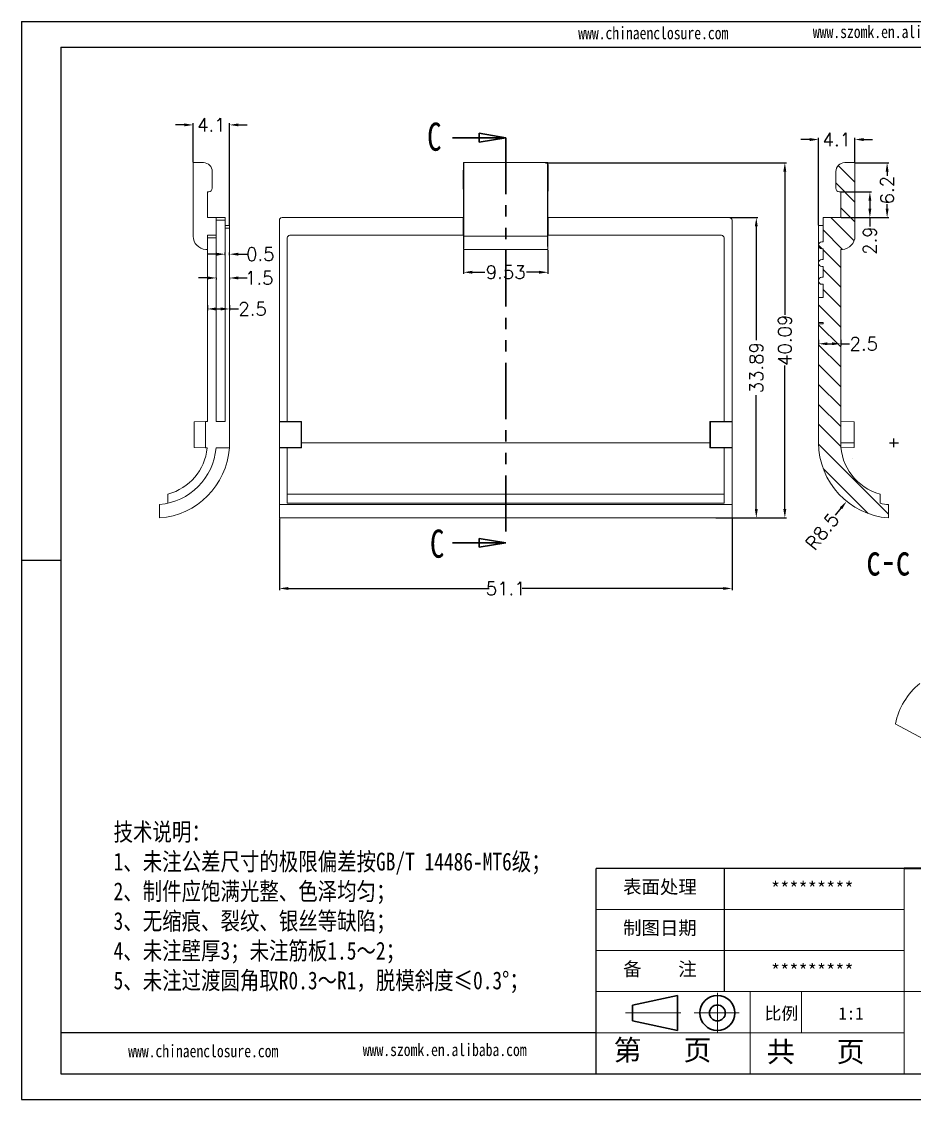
# Model space of a CAD drawing. Header units: inches. Extents: x 1568 to 2997, y 532 to 848.
# Drawn here: x 2644.4 to 2745.2, y 531.8 to 653.4 of the extents above; entities that cross this region are included whole.
import ezdxf

# ---------------------------------------------------------------- set-up
doc = ezdxf.new("R2010")
doc.units = ezdxf.units.IN
doc.linetypes.add('CENTER2', pattern=[28.575, 19.05, -3.175, 3.175, -3.175])
doc.linetypes.add('PHANTOM', pattern=[12.7, 6.35, -1.27, 1.27, -1.27, 1.27, -1.27])
doc.layers.add('文字', color=81, linetype='Continuous')
for name, color, linetype, lineweight in [('粗实线', 7, 'Continuous', 30), ('细实线', 3, 'Continuous', 9), ('细点划线', 2, 'CENTER2', 9)]:
    doc.layers.add(name, color=color, linetype=linetype, lineweight=lineweight)
doc.styles.add('SLDTEXTSTYLE0', font='TXT', dxfattribs={"width": 0.75})
doc.styles.add('SLDTEXTSTYLE3', font='TXT', dxfattribs={"width": 0.7})
doc.styles.get("Standard").update_dxf_attribs({"font": 'txt', "bigfont": 'gbcbig.shx'})
doc.styles.add('宋体', font='', dxfattribs={"width": 0.8, "height": 3.5})
doc.styles.get('宋体').set_extended_font_data('SimSun')
doc.dimstyles.new('1.5', dxfattribs={"dimtxt": 1.5, "dimasz": 1, "dimexe": 0.18, "dimexo": 0.0625, "dimgap": 0.1, "dimtad": 0, "dimzin": 12, "dimdsep": 46, "dimtxsty": 'Standard', "dimcen": 0.5, "dimclrd": 3, "dimclre": 3, "dimadec": 0, "dimazin": 0, "dimtfac": 1, "dimtofl": 0, "dimtmove": 0, "dimatfit": 3, "dimfxl": 1, "dimtolj": 1, "dimtzin": 0, "dimarcsym": 0})

# ---------------------------------------------------------------- blocks, each defined once
blk = doc.blocks.new('_CLOSED')
at = {"color": 0, "linetype": 'ByBlock', "lineweight": -2}
for p, q in [((-1, 0.166667), (0, 0)), ((-1, 0.166667), (-1, -0.166667)), ((0, 0), (-1, -0.166667)), ((0, 0), (-1, 0))]:
    blk.add_line(p, q, dxfattribs=at)
blk = doc.blocks.new('*D93')
at = {"color": 3, "lineweight": -2}
for p, q in [((2673.52, 597.34), (2673.52, 589.26)), ((2724.62, 597.34), (2724.62, 589.26)), ((2674.52, 589.44), (2697.22, 589.44)), ((2723.62, 589.44), (2700.92, 589.44))]:
    blk.add_line(p, q, dxfattribs=at)
at = {"color": 3}
for points in [[(2674.52, 589.6), (2674.52, 589.27), (2673.52, 589.44)], [(2723.62, 589.6), (2723.62, 589.27), (2724.62, 589.44)]]:
    blk.add_solid(points, dxfattribs=at)
at = {"layer": 'Defpoints', "color": 0}
for p in [(2673.52, 597.4), (2724.62, 597.4), (2724.62, 589.44)]:
    blk.add_point(p, dxfattribs=at)
at = {"color": 0, "insert": (2699.07, 589.44), "char_height": 1.5, "attachment_point": 5}
blk.add_mtext('\\A1;51.1', dxfattribs=at)
blk = doc.blocks.new('*D94')
at = {"color": 3, "lineweight": -2}
for p, q in [((2694.31, 627.63), (2694.31, 624.94)), ((2703.84, 627.63), (2703.84, 624.94)), ((2695.31, 625.12), (2696.72, 625.12)), ((2702.84, 625.12), (2701.42, 625.12))]:
    blk.add_line(p, q, dxfattribs=at)
at = {"color": 3}
for points in [[(2695.31, 625.29), (2695.31, 624.96), (2694.31, 625.12)], [(2702.84, 625.29), (2702.84, 624.96), (2703.84, 625.12)]]:
    blk.add_solid(points, dxfattribs=at)
at = {"layer": 'Defpoints', "color": 0}
for p in [(2694.31, 627.69), (2703.84, 627.69), (2703.84, 625.12)]:
    blk.add_point(p, dxfattribs=at)
at = {"color": 0, "insert": (2699.07, 625.12), "char_height": 1.5, "attachment_point": 5}
blk.add_mtext('\\A1;9.53', dxfattribs=at)
blk = doc.blocks.new('*D95')
at = {"color": 3, "lineweight": -2}
for p, q in [((2724.38, 631.29), (2727.54, 631.29)), ((2727.36, 630.29), (2727.36, 617.45)), ((2727.36, 598.4), (2727.36, 611.25)), ((2724.38, 597.4), (2727.54, 597.4))]:
    blk.add_line(p, q, dxfattribs=at)
at = {"color": 3}
for points in [[(2727.19, 630.29), (2727.52, 630.29), (2727.36, 631.29)], [(2727.19, 598.4), (2727.52, 598.4), (2727.36, 597.4)]]:
    blk.add_solid(points, dxfattribs=at)
at = {"layer": 'Defpoints', "color": 0}
for p in [(2724.32, 631.29), (2724.32, 597.4), (2727.36, 597.4)]:
    blk.add_point(p, dxfattribs=at)
at = {"color": 0, "insert": (2727.36, 614.35), "char_height": 1.5, "attachment_point": 5, "rotation": 90}
blk.add_mtext('\\A1;33.89', dxfattribs=at)
blk = doc.blocks.new('*D96')
at = {"color": 3, "lineweight": -2}
for p, q in [((2703.57, 637.49), (2730.76, 637.49)), ((2730.58, 636.49), (2730.58, 620.3)), ((2730.58, 598.4), (2730.58, 614.6)), ((2722.79, 597.4), (2730.76, 597.4))]:
    blk.add_line(p, q, dxfattribs=at)
at = {"color": 3}
for points in [[(2730.41, 636.49), (2730.74, 636.49), (2730.58, 637.49)], [(2730.41, 598.4), (2730.74, 598.4), (2730.58, 597.4)]]:
    blk.add_solid(points, dxfattribs=at)
at = {"layer": 'Defpoints', "color": 0}
for p in [(2703.5, 637.49), (2730.58, 637.49), (2722.73, 597.4)]:
    blk.add_point(p, dxfattribs=at)
at = {"color": 0, "insert": (2730.58, 617.45), "char_height": 1.5, "attachment_point": 5, "rotation": 90}
blk.add_mtext('\\A1;40.09', dxfattribs=at)
blk = doc.blocks.new('*D98')
at = {"color": 3, "lineweight": -2}
for p, q in [((2742.39, 605.88), (2743.39, 605.88)), ((2742.89, 605.38), (2742.89, 606.38)), ((2736.29, 597.71), (2736.92, 598.49))]:
    blk.add_line(p, q, dxfattribs=at)
at = {"color": 3}
blk.add_solid([(2736.79, 598.6), (2737.05, 598.39), (2737.55, 599.27)], dxfattribs=at)
at = {"layer": 'Defpoints', "color": 0}
for p in [(2742.89, 605.88), (2737.55, 599.27)]:
    blk.add_point(p, dxfattribs=at)
at = {"color": 0, "insert": (2734.81, 595.88), "char_height": 1.5, "attachment_point": 5, "rotation": 51.0531}
blk.add_mtext('\\A1;R8.5', dxfattribs=at)
blk = doc.blocks.new('*D99')
at = {"color": 3, "lineweight": -2}
for p, q in [((2662.8, 641.75), (2661.8, 641.75)), ((2663.8, 637.55), (2663.8, 641.93)), ((2667.9, 630.45), (2667.9, 641.93)), ((2668.9, 641.75), (2669.9, 641.75))]:
    blk.add_line(p, q, dxfattribs=at)
at = {"color": 3}
for points in [[(2662.8, 641.92), (2662.8, 641.59), (2663.8, 641.75)], [(2668.9, 641.92), (2668.9, 641.59), (2667.9, 641.75)]]:
    blk.add_solid(points, dxfattribs=at)
at = {"layer": 'Defpoints', "color": 0}
for p in [(2667.9, 641.75), (2663.8, 637.49), (2667.9, 630.39)]:
    blk.add_point(p, dxfattribs=at)
at = {"color": 0, "insert": (2665.85, 641.75), "char_height": 1.5, "attachment_point": 5}
blk.add_mtext('\\A1;4.1', dxfattribs=at)
blk = doc.blocks.new('*D100')
at = {"color": 3, "lineweight": -2}
for p, q in [((2666.4, 627.16), (2665.4, 627.16)), ((2667.4, 627.04), (2667.4, 627.34)), ((2667.9, 627.04), (2667.9, 627.34)), ((2668.9, 627.16), (2669.9, 627.16))]:
    blk.add_line(p, q, dxfattribs=at)
at = {"color": 3}
for points in [[(2666.4, 627.33), (2666.4, 626.99), (2667.4, 627.16)], [(2668.9, 627.33), (2668.9, 626.99), (2667.9, 627.16)]]:
    blk.add_solid(points, dxfattribs=at)
at = {"layer": 'Defpoints', "color": 0}
for p in [(2667.4, 626.97), (2667.9, 627.16), (2667.9, 626.97)]:
    blk.add_point(p, dxfattribs=at)
at = {"color": 0, "insert": (2671.37, 627.16), "char_height": 1.5, "attachment_point": 5}
blk.add_mtext('\\A1;0.5', dxfattribs=at)
blk = doc.blocks.new('*D101')
at = {"color": 3, "lineweight": -2}
for p, q in [((2665.4, 624.48), (2664.4, 624.48)), ((2666.4, 624.51), (2666.4, 624.3)), ((2667.9, 624.51), (2667.9, 624.3)), ((2668.9, 624.48), (2669.9, 624.48))]:
    blk.add_line(p, q, dxfattribs=at)
at = {"color": 3}
for points in [[(2665.4, 624.65), (2665.4, 624.31), (2666.4, 624.48)], [(2668.9, 624.65), (2668.9, 624.31), (2667.9, 624.48)]]:
    blk.add_solid(points, dxfattribs=at)
at = {"layer": 'Defpoints', "color": 0}
for p in [(2666.4, 624.57), (2667.9, 624.57), (2667.9, 624.48)]:
    blk.add_point(p, dxfattribs=at)
at = {"color": 0, "insert": (2671.25, 624.48), "char_height": 1.5, "attachment_point": 5}
blk.add_mtext('\\A1;1.5', dxfattribs=at)
blk = doc.blocks.new('*D102')
at = {"color": 3, "lineweight": -2}
for p, q in [((2665.4, 621.42), (2665.4, 620.8)), ((2666.4, 620.98), (2666.9, 620.98)), ((2667.9, 621.42), (2667.9, 620.8)), ((2667.9, 620.98), (2668.9, 620.98))]:
    blk.add_line(p, q, dxfattribs=at)
at = {"color": 3}
for points in [[(2666.4, 621.15), (2666.4, 620.81), (2665.4, 620.98)], [(2666.9, 621.15), (2666.9, 620.81), (2667.9, 620.98)]]:
    blk.add_solid(points, dxfattribs=at)
at = {"layer": 'Defpoints', "color": 0}
for p in [(2665.4, 621.48), (2667.9, 621.48), (2667.9, 620.98)]:
    blk.add_point(p, dxfattribs=at)
at = {"color": 0, "insert": (2670.5, 620.98), "char_height": 1.5, "attachment_point": 5}
blk.add_mtext('\\A1;2.5', dxfattribs=at)
blk = doc.blocks.new('*D103')
at = {"color": 3, "lineweight": -2}
for p, q in [((2733.39, 640.1), (2732.39, 640.1)), ((2734.39, 630.45), (2734.39, 640.28)), ((2738.49, 637.55), (2738.49, 640.28)), ((2739.49, 640.1), (2740.49, 640.1))]:
    blk.add_line(p, q, dxfattribs=at)
at = {"color": 3}
for points in [[(2733.39, 640.27), (2733.39, 639.93), (2734.39, 640.1)], [(2739.49, 640.27), (2739.49, 639.93), (2738.49, 640.1)]]:
    blk.add_solid(points, dxfattribs=at)
at = {"layer": 'Defpoints', "color": 0}
for p in [(2738.49, 640.1), (2738.49, 637.49), (2734.39, 630.39)]:
    blk.add_point(p, dxfattribs=at)
at = {"color": 0, "insert": (2736.44, 640.1), "char_height": 1.5, "attachment_point": 5}
blk.add_mtext('\\A1;4.1', dxfattribs=at)
blk = doc.blocks.new('*D104')
at = {"color": 3, "lineweight": -2}
for p, q in [((2734.39, 617.5), (2734.39, 616.87)), ((2735.39, 617.05), (2735.89, 617.05)), ((2736.89, 617.5), (2736.89, 616.87)), ((2736.89, 617.05), (2737.89, 617.05))]:
    blk.add_line(p, q, dxfattribs=at)
at = {"color": 3}
for points in [[(2735.39, 617.22), (2735.39, 616.89), (2734.39, 617.05)], [(2735.89, 617.22), (2735.89, 616.89), (2736.89, 617.05)]]:
    blk.add_solid(points, dxfattribs=at)
at = {"layer": 'Defpoints', "color": 0}
for p in [(2734.39, 617.57), (2736.89, 617.57), (2736.89, 617.05)]:
    blk.add_point(p, dxfattribs=at)
at = {"color": 0, "insert": (2739.49, 617.05), "char_height": 1.5, "attachment_point": 5}
blk.add_mtext('\\A1;2.5', dxfattribs=at)
blk = doc.blocks.new('*D105')
at = {"color": 3, "lineweight": -2}
for p, q in [((2736.95, 634.19), (2740.36, 634.19)), ((2740.18, 633.19), (2740.18, 632.29)), ((2736.95, 631.29), (2740.36, 631.29)), ((2740.18, 631.29), (2740.18, 630.29))]:
    blk.add_line(p, q, dxfattribs=at)
at = {"color": 3}
for points in [[(2740.01, 633.19), (2740.34, 633.19), (2740.18, 634.19)], [(2740.01, 632.29), (2740.34, 632.29), (2740.18, 631.29)]]:
    blk.add_solid(points, dxfattribs=at)
at = {"layer": 'Defpoints', "color": 0}
for p in [(2736.89, 634.19), (2736.89, 631.29), (2740.18, 631.29)]:
    blk.add_point(p, dxfattribs=at)
at = {"color": 0, "insert": (2740.18, 628.69), "char_height": 1.5, "attachment_point": 5, "rotation": 90}
blk.add_mtext('\\A1;2.9', dxfattribs=at)
blk = doc.blocks.new('*D106')
at = {"color": 3, "lineweight": -2}
for p, q in [((2738.55, 637.49), (2742.3, 637.49)), ((2742.12, 636.49), (2742.12, 635.99)), ((2742.12, 632.29), (2742.12, 632.79)), ((2736.95, 631.29), (2742.3, 631.29))]:
    blk.add_line(p, q, dxfattribs=at)
at = {"color": 3}
for points in [[(2741.96, 636.49), (2742.29, 636.49), (2742.12, 637.49)], [(2741.96, 632.29), (2742.29, 632.29), (2742.12, 631.29)]]:
    blk.add_solid(points, dxfattribs=at)
at = {"layer": 'Defpoints', "color": 0}
for p in [(2738.49, 637.49), (2742.12, 637.49), (2736.89, 631.29)]:
    blk.add_point(p, dxfattribs=at)
at = {"color": 0, "insert": (2742.12, 634.39), "char_height": 1.5, "attachment_point": 5, "rotation": 90}
blk.add_mtext('\\A1;6.2', dxfattribs=at)

msp = doc.modelspace()

# ---------------------------------------------------------------- hatches: boundary and pattern name
at = {"linetype": 'Continuous', "lineweight": 0}
h = msp.add_hatch(dxfattribs=at)
h.set_pattern_fill('ANSI31', color=4, scale=0.5, angle=90, style=0)
h.set_pattern_definition([(135, (3311.168, -2099.382), (-1.122532, -1.122532), [])])
edge = h.paths.add_edge_path(flags=0)
edge.add_line((2734.39, 622.26), (2734.39, 619.46))
edge.add_line((2734.39, 619.46), (2734.89, 619.46))
edge.add_line((2734.89, 619.46), (2734.89, 619.292))
edge.add_line((2734.89, 619.292), (2734.39, 619.292))
edge.add_line((2734.39, 619.292), (2734.39, 605.879))
edge.add_arc((2742.89, 605.879), 8.5, 180, 265.95223)
edge.add_line((2742.29, 597.4), (2742.29, 598.904))
edge.add_arc((2742.89, 605.879), 7, 257.20705, 265.0829, ccw=False)
edge.add_line((2741.34, 599.052), (2741.34, 600.082))
edge.add_arc((2742.89, 605.879), 6, 180, 255.02881, ccw=False)
edge.add_line((2736.89, 605.879), (2736.89, 627.692))
edge.add_line((2736.89, 627.692), (2737.068, 627.701))
edge.add_arc((2736.99, 629.199), 1.5, 273, 360)
edge.add_line((2738.49, 629.199), (2738.49, 637.492))
edge.add_line((2738.49, 637.492), (2737.34, 637.492))
edge.add_arc((2737.34, 636.492), 1, 90, 180)
edge.add_line((2736.34, 636.492), (2736.34, 634.597))
edge.add_arc((2736.74, 634.597), 0.4, 180, 268)
edge.add_line((2736.726, 634.197), (2736.89, 634.192))
edge.add_line((2736.89, 634.192), (2736.89, 631.292))
edge.add_line((2736.89, 631.292), (2734.89, 631.292))
edge.add_line((2734.89, 631.292), (2734.89, 628.56))
edge.add_line((2734.89, 628.56), (2734.763, 628.557))
edge.add_arc((2734.77, 628.177), 0.38, 91, 180)
edge.add_line((2734.39, 628.177), (2734.39, 628.142))
edge.add_arc((2734.77, 628.142), 0.38, 180, 269)
edge.add_line((2734.763, 627.762), (2734.89, 627.76))
edge.add_line((2734.89, 627.76), (2734.89, 626.56))
edge.add_line((2734.89, 626.56), (2734.763, 626.557))
edge.add_arc((2734.77, 626.177), 0.38, 91, 180)
edge.add_line((2734.39, 626.177), (2734.39, 626.142))
edge.add_arc((2734.77, 626.142), 0.38, 180, 269)
edge.add_line((2734.763, 625.762), (2734.89, 625.76))
edge.add_line((2734.89, 625.76), (2734.89, 624.56))
edge.add_line((2734.89, 624.56), (2734.763, 624.557))
edge.add_arc((2734.77, 624.177), 0.38, 91, 180)
edge.add_line((2734.39, 624.177), (2734.39, 624.142))
edge.add_arc((2734.77, 624.142), 0.38, 180, 269)
edge.add_line((2734.763, 623.762), (2734.89, 623.76))
edge.add_line((2734.89, 623.76), (2734.89, 622.26))
edge.add_line((2734.89, 622.26), (2734.39, 622.26))

# ---------------------------------------------------------------- linework, layer by layer
for p, q in [((2644.421, 653.416), (2816.463, 653.416)), ((2644.421, 653.416), (2644.421, 531.77)), ((2648.873, 650.52), (2813.567, 650.52)), ((2648.873, 650.52), (2648.873, 534.666)), ((2648.873, 592.593), (2644.421, 592.593)), ((2644.421, 588.087), (2644.421, 531.77)), ((2744.055, 557.837), (2709.299, 557.837)), ((2709.299, 534.666), (2709.299, 557.837)), ((2723.781, 543.934), (2723.781, 557.837)), ((2709.299, 539.3), (2648.873, 539.3)), ((2648.873, 534.666), (2813.567, 534.666)), ((2644.421, 531.77), (2816.463, 531.77)), ((2644.421, 531.77), (2724.07, 531.77))]:
    msp.add_line(p, q)
at = {"color": 7, "linetype": 'Continuous', "lineweight": 30}
for p, q in [((2693.071, 640.303), (2699.071, 640.303)), ((2693.071, 594.589), (2699.071, 594.589))]:
    msp.add_line(p, q, dxfattribs=at)
at = {"color": 1, "linetype": 'PHANTOM', "lineweight": 30}
msp.add_line((2699.071, 640.303), (2699.071, 594.589), dxfattribs=at)
at = {"color": 7, "linetype": 'Continuous', "lineweight": 15}
for p, q in [((2663.796, 629.199), (2663.796, 637.492)), ((2664.946, 637.492), (2663.796, 637.492)), ((2694.362, 637.492), (2694.322, 637.492)), ((2694.362, 637.492), (2694.362, 629.199)), ((2703.781, 637.492), (2694.362, 637.492)), ((2703.781, 629.199), (2703.781, 637.492)), ((2703.821, 637.492), (2703.781, 637.492)), ((2738.49, 637.492), (2737.34, 637.492)), ((2738.49, 629.199), (2738.49, 637.492)), ((2665.946, 634.597), (2665.946, 636.492)), ((2694.287, 636.492), (2694.287, 634.597)), ((2703.856, 634.597), (2703.856, 636.492)), ((2736.34, 634.597), (2736.34, 636.492)), ((2665.56, 634.197), (2665.396, 634.192)), ((2665.396, 631.292), (2665.396, 634.192)), ((2694.306, 634.192), (2694.301, 634.197)), ((2694.306, 634.192), (2694.306, 631.292)), ((2703.842, 634.197), (2703.837, 634.192)), ((2703.837, 631.292), (2703.837, 634.192)), ((2736.726, 634.197), (2736.89, 634.192)), ((2736.89, 631.292), (2736.89, 634.192)), ((2666.396, 631.292), (2665.396, 631.292)), ((2667.396, 631.292), (2666.396, 631.292)), ((2666.396, 630.992), (2666.396, 631.292)), ((2666.396, 608.292), (2666.396, 630.992)), ((2666.396, 630.992), (2667.396, 630.992)), ((2667.396, 630.992), (2667.396, 631.292)), ((2667.396, 608.292), (2667.396, 630.992)), ((2667.896, 630.392), (2667.396, 630.392)), ((2667.896, 630.092), (2667.896, 630.392)), ((2673.521, 630.992), (2673.521, 608.292)), ((2694.271, 631.292), (2673.821, 631.292)), ((2694.271, 629.292), (2694.271, 631.292)), ((2694.306, 631.292), (2694.271, 631.292)), ((2703.871, 631.292), (2703.837, 631.292)), ((2703.871, 631.292), (2703.871, 629.292)), ((2724.321, 631.292), (2703.871, 631.292)), ((2724.621, 608.292), (2724.621, 630.992)), ((2734.39, 630.392), (2734.89, 630.392)), ((2734.39, 630.392), (2734.39, 628.177)), ((2736.89, 631.292), (2734.89, 631.292)), ((2734.89, 628.56), (2734.89, 631.292)), ((2665.396, 629.292), (2666.396, 629.292)), ((2665.396, 628.992), (2665.396, 629.292)), ((2665.396, 608.292), (2665.396, 628.992)), ((2665.396, 628.992), (2666.396, 628.992)), ((2667.896, 630.092), (2667.396, 630.092)), ((2667.896, 605.879), (2667.896, 630.092)), ((2674.421, 628.992), (2674.421, 608.292)), ((2694.306, 629.292), (2674.721, 629.292)), ((2694.306, 629.292), (2694.306, 627.692)), ((2703.781, 629.199), (2694.362, 629.199)), ((2703.837, 627.692), (2703.837, 629.292)), ((2723.421, 629.292), (2703.837, 629.292)), ((2723.721, 608.292), (2723.721, 628.992)), ((2665.217, 627.701), (2665.396, 627.692)), ((2694.306, 627.692), (2694.313, 627.701)), ((2703.83, 627.701), (2694.313, 627.701)), ((2703.83, 627.701), (2703.837, 627.692)), ((2734.39, 628.142), (2734.39, 628.177)), ((2734.39, 628.142), (2734.39, 626.177)), ((2734.89, 628.56), (2734.763, 628.557)), ((2734.763, 627.762), (2734.89, 627.76)), ((2734.89, 626.56), (2734.89, 627.76)), ((2736.89, 627.692), (2737.068, 627.701)), ((2703.837, 627.692), (2694.306, 627.692)), ((2734.89, 626.56), (2734.763, 626.557)), ((2736.89, 605.879), (2736.89, 627.692)), ((2734.39, 626.142), (2734.39, 626.177)), ((2734.39, 626.142), (2734.39, 624.177)), ((2734.763, 625.762), (2734.89, 625.76)), ((2734.89, 624.56), (2734.89, 625.76)), ((2734.39, 624.142), (2734.39, 624.177)), ((2734.39, 624.142), (2734.39, 622.26)), ((2734.89, 624.56), (2734.763, 624.557)), ((2734.763, 623.762), (2734.89, 623.76)), ((2734.89, 622.26), (2734.89, 623.76)), ((2734.89, 622.26), (2734.39, 622.26)), ((2734.39, 619.46), (2734.39, 622.26)), ((2734.39, 619.46), (2734.89, 619.46)), ((2734.39, 619.46), (2734.39, 619.292)), ((2734.39, 605.879), (2734.39, 619.292)), ((2734.39, 619.292), (2734.89, 619.292)), ((2734.89, 619.292), (2734.89, 619.46)), ((2665.196, 608.285), (2663.896, 608.239)), ((2663.896, 605.343), (2663.896, 608.239)), ((2665.196, 608.285), (2665.396, 608.292)), ((2665.196, 605.298), (2665.196, 608.285)), ((2667.396, 608.292), (2666.396, 608.292)), ((2674.421, 608.292), (2673.521, 608.292)), ((2673.521, 608.239), (2673.521, 608.285)), ((2674.421, 608.285), (2673.521, 608.285)), ((2675.969, 608.239), (2673.521, 608.239)), ((2673.521, 608.239), (2673.521, 605.343)), ((2676.021, 608.292), (2674.421, 608.292)), ((2674.421, 608.292), (2674.421, 608.285)), ((2675.969, 608.239), (2676.021, 608.292)), ((2675.969, 608.239), (2675.969, 605.879)), ((2676.021, 608.292), (2676.021, 605.879)), ((2722.121, 608.292), (2722.174, 608.239)), ((2723.721, 608.292), (2722.121, 608.292)), ((2722.121, 605.879), (2722.121, 608.292)), ((2724.621, 608.239), (2722.174, 608.239)), ((2722.174, 605.879), (2722.174, 608.239)), ((2723.721, 608.285), (2723.721, 608.292)), ((2723.721, 608.292), (2724.621, 608.292)), ((2724.621, 608.285), (2723.721, 608.285)), ((2724.621, 608.285), (2724.621, 608.239)), ((2724.621, 605.343), (2724.621, 608.239)), ((2736.89, 608.292), (2738.39, 608.239)), ((2738.39, 605.879), (2738.39, 608.239)), ((2675.969, 605.879), (2676.021, 605.879)), ((2676.021, 605.292), (2676.021, 605.879)), ((2676.021, 605.879), (2722.121, 605.879)), ((2722.121, 605.879), (2722.121, 605.292)), ((2722.121, 605.879), (2722.174, 605.879)), ((2736.89, 605.879), (2738.39, 605.879)), ((2663.896, 605.343), (2665.196, 605.298)), ((2665.367, 605.292), (2665.196, 605.298)), ((2667.875, 605.292), (2666.371, 605.292)), ((2673.521, 605.343), (2675.97, 605.343)), ((2673.521, 605.298), (2673.521, 605.343)), ((2673.521, 605.298), (2674.421, 605.298)), ((2673.521, 605.292), (2674.421, 605.292)), ((2673.521, 598.904), (2673.521, 605.292)), ((2674.421, 605.298), (2674.421, 605.292)), ((2674.421, 605.292), (2676.021, 605.292)), ((2674.421, 600.082), (2674.421, 605.292)), ((2722.121, 605.292), (2723.721, 605.292)), ((2722.173, 605.343), (2724.621, 605.343)), ((2723.721, 605.298), (2724.621, 605.298)), ((2723.721, 605.292), (2723.721, 605.298)), ((2723.721, 605.292), (2724.621, 605.292)), ((2723.721, 605.292), (2723.721, 600.082)), ((2724.621, 605.343), (2724.621, 605.298)), ((2724.621, 605.292), (2724.621, 598.904)), ((2738.39, 605.343), (2736.919, 605.292)), ((2660.946, 599.052), (2660.946, 600.082)), ((2674.421, 599.052), (2674.421, 600.082)), ((2723.721, 600.082), (2674.421, 600.082)), ((2723.721, 599.052), (2723.721, 600.082)), ((2741.34, 599.052), (2741.34, 600.082)), ((2659.996, 597.4), (2659.996, 598.904)), ((2673.521, 597.4), (2673.521, 598.904)), ((2724.621, 598.904), (2673.521, 598.904)), ((2674.421, 599.052), (2723.721, 599.052)), ((2724.621, 597.4), (2724.621, 598.904)), ((2742.29, 597.4), (2742.29, 598.904)), ((2724.621, 597.4), (2673.521, 597.4)), ((2743.05, 574.164), (2762.457, 563.721))]:
    msp.add_line(p, q, dxfattribs=at)
at = {"color": 7, "linetype": 'Continuous', "lineweight": 15, "flags": 128}
for points in [[(2676.021, 605.292), (2676.001, 605.312), (2675.97, 605.343)], [(2722.173, 605.343), (2722.152, 605.322), (2722.121, 605.292)]]:
    msp.add_lwpolyline(points, dxfattribs=at)
at = {"color": 7, "linetype": 'Continuous', "lineweight": 15}
for centre, radius, start, end in [((2664.946, 636.492), 1, 0, 90), ((2737.34, 636.492), 1, 90, 180), ((2665.546, 634.597), 0.4, 272, 0), ((2736.74, 634.597), 0.4, 180, 268), ((2673.821, 630.992), 0.3, 90, 180), ((2724.321, 630.992), 0.3, 0, 90), ((2665.296, 629.199), 1.5, 180, 267), ((2674.721, 628.992), 0.3, 90, 180), ((2723.421, 628.992), 0.3, 0, 90), ((2736.99, 629.199), 1.5, 273, 0), ((2734.77, 628.177), 0.38, 91, 180), ((2734.77, 628.142), 0.38, 180, 269), ((2734.77, 626.177), 0.38, 91, 180), ((2734.77, 626.142), 0.38, 180, 269), ((2734.77, 624.177), 0.38, 91, 180), ((2734.77, 624.142), 0.38, 180, 269), ((2659.396, 605.879), 8.5, 356.03934, 0), ((2742.89, 605.879), 8.5, 180, 265.95223), ((2742.89, 605.879), 6, 180, 255.02881), ((2659.396, 605.879), 7, 274.9171, 355.18881), ((2659.396, 605.879), 8.5, 274.04777, 356.03934), ((2659.396, 605.879), 6, 284.97119, 354.38455), ((2742.89, 605.879), 7, 257.20705, 265.0829), ((2750.982, 572.486), 8.107, 129.70932, 168.06007)]:
    msp.add_arc(centre, radius, start, end, dxfattribs=at)
for centre, major_axis, start_param, end_param in [((2694.322, 636.492), (0, 1), 0, 1.5707963), ((2703.821, 636.492), (0, 1), 4.712389, 6.2831853), ((2694.301, 634.597), (0, 0.4), 1.5707963, 3.1066861), ((2703.842, 634.597), (0, 0.4), 3.1764992, 4.712389), ((2694.31, 629.199), (0, 1.5), 3.1939525, 4.712389), ((2703.833, 629.199), (0, 1.5), 1.5707963, 3.0892328)]:
    msp.add_ellipse(centre, major_axis=major_axis, ratio=0.0349208, start_param=start_param, end_param=end_param, dxfattribs=at)
for points in [[(2675.969, 605.879), (2675.969, 605.83), (2675.969, 605.781), (2675.969, 605.731), (2675.969, 605.682), (2675.969, 605.633), (2675.969, 605.584), (2675.97, 605.504), (2675.97, 605.423), (2675.97, 605.343)], [(2722.174, 605.879), (2722.174, 605.83), (2722.174, 605.781), (2722.174, 605.731), (2722.174, 605.682), (2722.174, 605.633), (2722.174, 605.584), (2722.173, 605.504), (2722.173, 605.423), (2722.173, 605.343)], [(2738.39, 605.879), (2738.39, 605.83), (2738.39, 605.781), (2738.39, 605.731), (2738.39, 605.682), (2738.39, 605.633), (2738.39, 605.584), (2738.39, 605.504), (2738.39, 605.423), (2738.39, 605.343)]]:
    msp.add_open_spline(points, degree=3, knots=[0, 0, 0, 0, 0.00014724154, 0.00014724154, 0.00014724154, 0.00029448309, 0.00029448309, 0.00029448309, 0.00053573291, 0.00053573291, 0.00053573291, 0.00053573291], dxfattribs=at)
at = {"layer": '粗实线', "color": 7, "lineweight": 40}
msp.add_line((2813.567, 557.837), (2744.055, 557.837), dxfattribs=at)
at = {"layer": '粗实线', "color": 7}
for p, q in [((2718.458, 543.501), (2713.394, 542.427)), ((2718.458, 543.501), (2718.458, 539.532)), ((2713.394, 542.427), (2713.394, 540.637)), ((2713.394, 540.637), (2718.458, 539.532))]:
    msp.add_line(p, q, dxfattribs=at)
for radius in [1.969, 0.895]:
    msp.add_circle((2722.964, 541.532), radius, dxfattribs=at)
at = {"layer": '细实线', "color": 7}
for p, q in [((2744.055, 557.837), (2744.055, 534.666)), ((2744.055, 553.203), (2709.299, 553.203)), ((2744.055, 548.568), (2709.299, 548.568)), ((2813.567, 543.934), (2709.299, 543.934)), ((2726.677, 543.934), (2726.677, 534.666)), ((2732.47, 543.934), (2732.47, 539.3)), ((2744.055, 539.3), (2709.299, 539.3))]:
    msp.add_line(p, q, dxfattribs=at)
at = {"layer": '细点划线', "color": 7}
for p, q in [((2722.964, 543.798), (2722.964, 539.3)), ((2712.587, 541.532), (2718.846, 541.532)), ((2720.331, 541.532), (2725.419, 541.532))]:
    msp.add_line(p, q, dxfattribs=at)

# ---------------------------------------------------------------- block references
at = {"color": 7, "linetype": 'Continuous', "lineweight": 30, "xscale": 3, "yscale": 3, "zscale": 0.5}
for p in [(2699.071, 640.303), (2699.071, 594.589)]:
    msp.add_blockref('_CLOSED', p, dxfattribs=at)

# ---------------------------------------------------------------- texts
at = {"color": 7, "linetype": 'Continuous', "char_height": 3.175, "attachment_point": 1, "style": 'SLDTEXTSTYLE0'}
for insert in [(2690.201, 642.008), (2690.52, 596.08)]:
    msp.add_mtext('C', dxfattribs=dict(at, insert=insert))
at = {"color": 0, "linetype": 'Continuous', "lineweight": 0, "insert": (2742.256, 594.407), "char_height": 3.5, "attachment_point": 2, "style": 'SLDTEXTSTYLE3'}
msp.add_mtext('c-c', dxfattribs=at)
at = {"char_height": 1.52402, "width": 866.17515, "attachment_point": 1}
for s, insert in [('{\\fSimHei|b0|i0|c134|p49;表面处理}', (2712.321, 556.522)), ('{\\fSimHei|b0|i0|c134|p49;*********}', (2729.013, 556.326)), ('{\\fSimHei|b0|i0|c134|p49;制图日期}', (2712.321, 551.887)), ('{\\fSimHei|b0|i0|c134|p49;备    注}', (2712.321, 547.253)), ('{\\fSimHei|b0|i0|c134|p49;*********}', (2729.013, 547.057))]:
    msp.add_mtext(s, dxfattribs=dict(at, insert=insert))
at = {"layer": '文字', "color": 0, "attachment_point": 1, "style": '宋体'}
for s, insert, char_height, width in [('www.chinaenclosure.com', (2707.252, 652.832), 1.41599, 24.87755), ('www.szomk.en.alibaba.com', (2733.737, 652.972), 1.41599, 24.87755), ('{\\H1.111x;技术说明：\\P1、未注公差尺寸的极限偏差按GB/T 14486-MT6级；\\P2、制件应饱满光整、色泽均匀；\\P3、无缩痕、裂纹、银丝等缺陷；\\P4、未注壁厚3；未注筋板1.5～2；\\P5、未注过渡圆角取R0.3～R1，脱模斜度≤0.3%%D；}', (2654.808, 562.972), 1.81021, 65.93401), ('www.chinaenclosure.com', (2656.454, 537.944), 1.41599, 24.87755), ('www.szomk.en.alibaba.com', (2682.939, 538.084), 1.41599, 24.87755)]:
    msp.add_mtext(s, dxfattribs=dict(at, insert=insert, char_height=char_height, width=width))
at = {"layer": '细实线', "color": 7, "attachment_point": 1}
for s, insert, char_height, width in [('{\\fSimSun|b0|i0|c134|p54;比例}', (2728.299, 542.179), 1.39024, 6.10273), ('{\\fSimSun|b0|i0|c134|p54;1:1}', (2736.626, 542.179), 1.39024, 6.10273), ('{\\fSimSun|b0|i0|c134|p54;第   页}', (2711.249, 538.504), 2.31707, 17.37804), ('{\\fSimSun|b0|i0|c134|p54; 共   页}', (2726.96, 538.307), 2.31707, 17.37804)]:
    msp.add_mtext(s, dxfattribs=dict(at, insert=insert, char_height=char_height, width=width))

# ---------------------------------------------------------------- dimensions: what is measured, and where the dimension line sits
for base, p1, p2, picture, middle in [((2667.896, 641.753), (2663.796, 637.492), (2667.896, 630.392), '*D99', (2665.846, 641.753)), ((2738.49, 640.099), (2734.39, 630.392), (2738.49, 637.492), '*D103', (2736.44, 640.099)), ((2703.837, 625.124), (2694.306, 627.692), (2703.837, 627.692), '*D94', (2699.071, 625.124)), ((2667.896, 624.479), (2666.396, 624.573), (2667.896, 624.573), '*D101', (2671.246, 624.479)), ((2667.896, 620.981), (2665.396, 621.484), (2667.896, 621.484), '*D102', (2670.496, 620.981)), ((2736.89, 617.054), (2734.39, 617.566), (2736.89, 617.566), '*D104', (2739.49, 617.054)), ((2724.621, 589.437), (2673.521, 597.4), (2724.621, 597.4), '*D93', (2699.071, 589.437))]:
    dim = msp.add_linear_dim(base=base, p1=p1, p2=p2, dimstyle='1.5')
    dim.commit()
    dim.dimension.update_dxf_attribs({"geometry": picture, "text_midpoint": middle})
for base, p1, p2, picture, middle in [((2730.575, 637.492), (2722.731, 597.4), (2703.503, 637.492), '*D96', (2730.575, 617.446)), ((2742.125, 637.492), (2736.89, 631.292), (2738.49, 637.492), '*D106', (2742.125, 634.392)), ((2740.176, 631.292), (2736.89, 634.192), (2736.89, 631.292), '*D105', (2740.176, 628.692)), ((2727.355, 597.4), (2724.321, 631.292), (2724.321, 597.4), '*D95', (2727.355, 614.346))]:
    dim = msp.add_linear_dim(base=base, p1=p1, p2=p2, angle=90, dimstyle='1.5')
    dim.commit()
    dim.dimension.update_dxf_attribs({"geometry": picture, "text_midpoint": middle})
dim = msp.add_linear_dim(base=(2667.896, 627.159), p1=(2667.396, 626.973), p2=(2667.896, 626.973), text='0<>', dimstyle='1.5')
dim.commit()
dim.dimension.update_dxf_attribs({"geometry": '*D100', "text_midpoint": (2671.371, 627.159)})
dim = msp.add_radius_dim(center=(2742.89, 605.879), mpoint=(2737.547, 599.268), dimstyle='1.5')
dim.commit()
dim.dimension.update_dxf_attribs({"geometry": '*D98', "text_midpoint": (2734.812, 595.885)})

doc.saveas('drawing.dxf')
